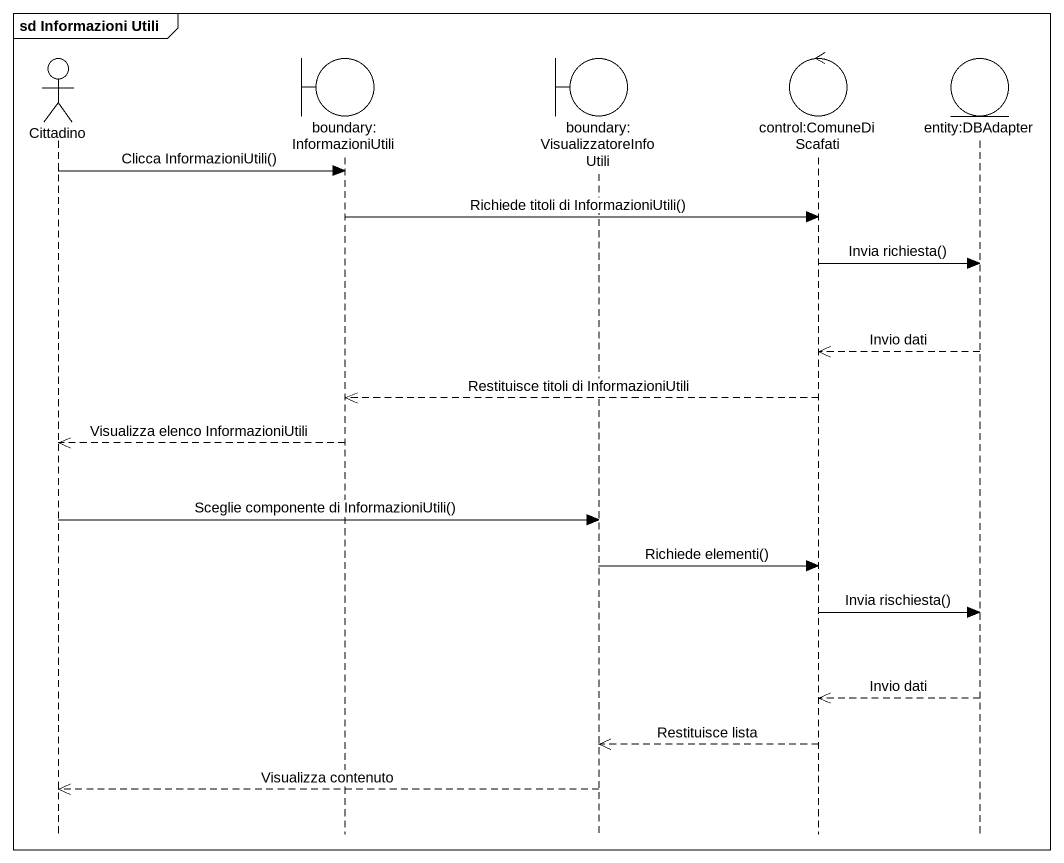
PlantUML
@startuml
mainframe sd Informazioni Utili
hide footbox
actor Cittadino
boundary "boundary:InformazioniUtili" as boundary_InformazioniUtili
boundary "boundary:VisualizzatoreInfoUtili" as boundary_
control "control:ComuneDiScafati" as control_ComuneDiScafati
entity "entity:DBAdapter" as entity_DBAdapter

Cittadino -> boundary_InformazioniUtili : Clicca InformazioniUtili()
boundary_InformazioniUtili -> control_ComuneDiScafati : Richiede titoli di InformazioniUtili()
control_ComuneDiScafati -> entity_DBAdapter : Invia richiesta()
entity_DBAdapter -->> control_ComuneDiScafati : Invio dati
control_ComuneDiScafati -->> boundary_InformazioniUtili : Restituisce titoli di InformazioniUtili
boundary_InformazioniUtili -->> Cittadino : Visualizza elenco InformazioniUtili
Cittadino -> boundary_ : Sceglie componente di InformazioniUtili()
boundary_ -> control_ComuneDiScafati : Richiede elementi()
control_ComuneDiScafati -> entity_DBAdapter : Invia rischiesta()
entity_DBAdapter -->> control_ComuneDiScafati : Invio dati
control_ComuneDiScafati -->> boundary_ : Restituisce lista
boundary_ -->> Cittadino : Visualizza contenuto
@enduml
